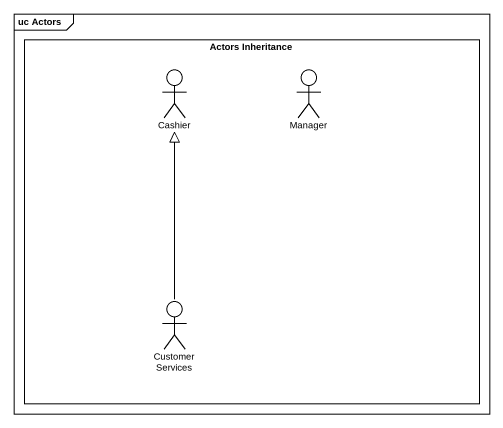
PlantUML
@startuml
mainframe uc Actors
rectangle "Actors Inheritance" as Actors_Inheritance {
  actor Cashier
  actor Manager
  actor "Customer Services" as Customer_Services
}
Customer_Services -up-|> Cashier
@enduml
